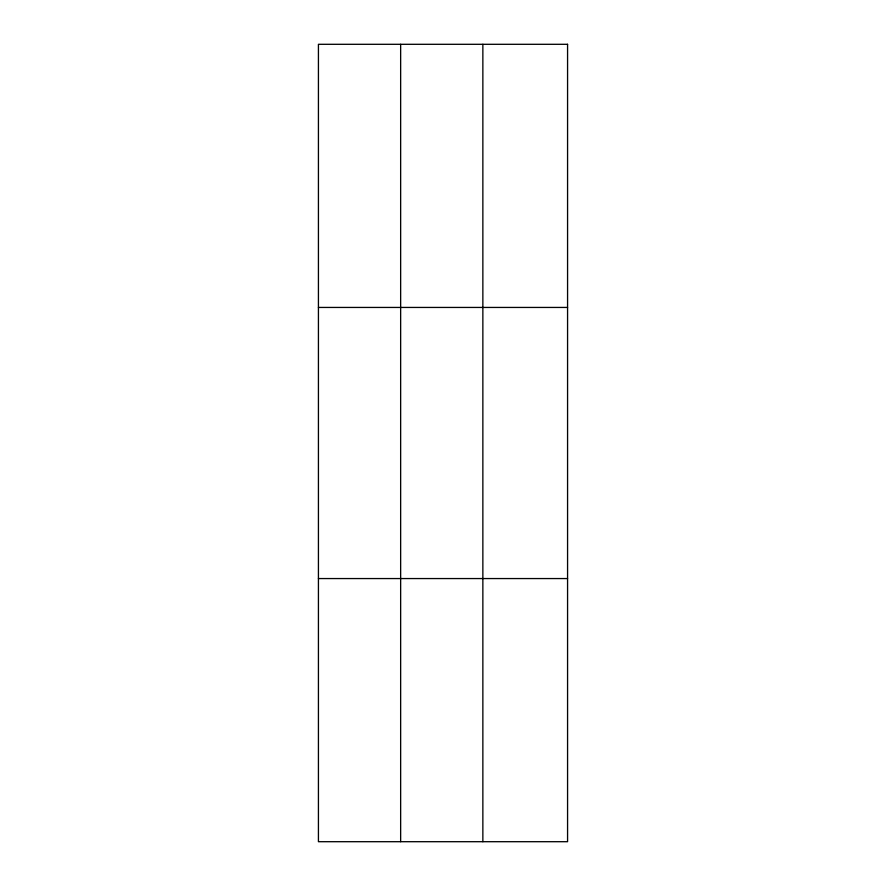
<?xml version="1.0" encoding="UTF-8"?>
<svg xmlns="http://www.w3.org/2000/svg" width="886" height="886" viewBox="0 0 886 886"><rect width="100%" height="100%" fill="white"/><g stroke="black" fill="none" stroke-linecap="round" stroke-linejoin="round"><path stroke-width="1.33" d="M400.649 841.7L400.649 44.3M482.859 841.7L482.859 44.3M318.428 307.442L567.572 307.442M318.428 578.558L567.572 578.558M567.572 44.3L567.572 841.7L318.428 841.7L318.428 44.3L567.572 44.3"/></g></svg>
